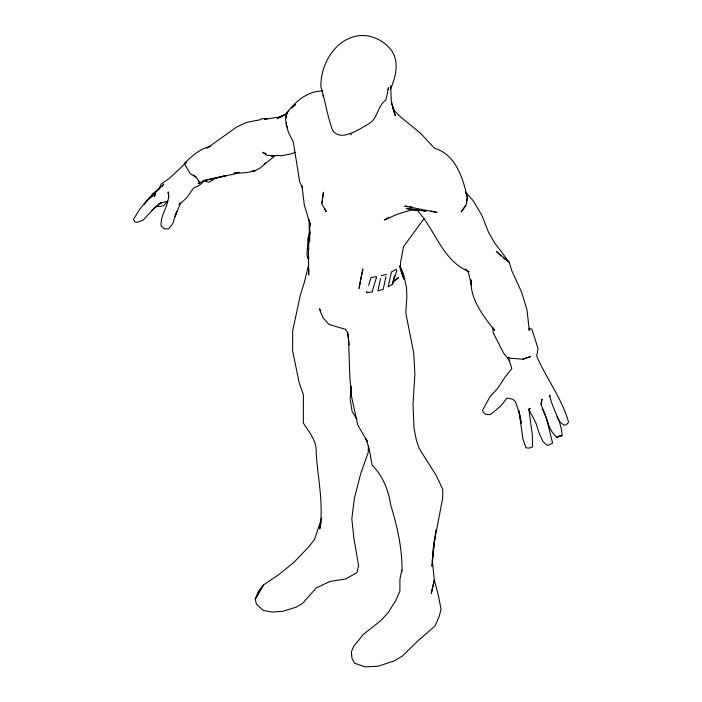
<?xml version="1.0" encoding="UTF-8"?>
<svg xmlns="http://www.w3.org/2000/svg" width="702" height="702" viewBox="0 0 702 702"><rect width="100%" height="100%" fill="white"/><g stroke="black" fill="none" stroke-linecap="round" stroke-linejoin="round"><path stroke-width="1.05" d="M368.418 445.682L368.269 452.342L360.819 473.28L354.413 498.139L351.807 518.734L353.887 538.162L358.582 565.505L356.993 572.595L345.577 579.018L330.01 581.423L316.269 587.916L302.781 603.176L296.095 607.177L282.73 611.337L272.043 612.074L263.136 610.424L256.441 604.132L255.256 599.227L258.099 591.847L263.583 584.88L278.633 574.719L293.857 562.416L308.494 547.086L314.382 539.75L321.753 518.015M309.951 230.958L309.582 241.751L309.073 219.577M308.871 269.805L308.687 274.921L308.38 248.534M308.511 245.367L309.872 226.483M286.556 122.174L286.355 125.412L288.487 132.424L293.26 141.778L299.701 181.915L302.501 187.864M308.476 244.261L309.152 233.713M432.651 555.94L432.028 566.4L434.582 538.004M432.827 553.834L433.432 546.472L442.716 497.981L442.751 489.32L436.425 475.798L419.05 448.271L416.225 439.47L414.031 428.211L413.004 404.203L414.9 373.982L413.75 353.255L405.817 312.952L406.853 296.349L406.528 287.513L403.404 273.587L399.833 265.619M308.494 244.814L308.318 237.302L306.914 254.106L307.818 258.792L309.196 257.941M351.298 386.319L350.123 399.21L352.097 411.363L356.914 419.463M322.315 202.948L322.543 200.807M322.885 197.587L323.455 192.216L321.586 203.545L326.193 211.627L324.903 208.731M435.916 529.87L432.3 560.143L434.301 580.124L438.302 594.954L441.067 609.389L439.04 616.856L435.056 625.973L418.111 640.698L402.334 656.08L393.936 660.968L378.387 666.172L365.154 666.9L354.405 663.127L351.956 658.204L351.377 651.833L353.703 646.393L363.355 634.371L380.747 620.708L387.881 612.986L395.867 600.385L399.894 591.145L399.921 579.308L401.79 570.112M309.626 234.547L310.021 232.397M536.653 356.081L538.039 348.587L531.932 329.308L529.15 328.194M366.874 291.242L366.593 292.725L372.429 291.927M320.375 525.886L319.752 528.869C323.964 503.501 317.585 477.93 316.207 452.588C316.953 441.031 309.108 432.142 303.317 423.016L303.422 394.884L299.166 382.66L292.637 351.079L292.646 330.949L300.21 295.744L304.422 282.02L308.643 264.68M320.788 523.903L321.2 521.911M380.51 278.685L377.843 290.874L383.187 289.347L385.977 276.562M540.786 404.405L541.962 399.069L541.382 405.273L546.516 418.366L552.597 443.146L548.174 445.305L546.639 444.936L542.988 441.505L539.329 433.739L535.872 422.929L528.72 409.143L530.221 408.283L528.869 409.477L532.309 434.591L532.511 446.928L529.106 448.148L526.017 447.788L522.85 438.759L519.006 410.784M466.497 201.641L467.392 197.797C463.092 178.405 455.721 154.379 434.512 148.262L420.673 133.424L401.123 117.366L394.515 110.925L391.225 103.062M392.427 284.24L396.849 270.612L395.972 269.375L391.47 271.937L388.127 286.916L392.427 284.24L394.454 275.746M322.867 90.918C307.809 90.988 295.796 101.044 287.162 112.478L285.424 118.866L286.872 116.128M288.68 111.021L287.162 112.478L285.495 118.462L286.355 125.412L287.574 127.167M368.638 285.328L370.998 277.448L376.649 276.755L372.297 291.163M549.245 396.849L549.806 395.121C551.877 409.038 561.89 420.937 561.995 435.538L556.668 437.004C547.92 429.993 547.63 417.83 542.111 408.731M390.382 89.382C396.261 76.088 400.368 58.687 388.68 47.209C380.607 38.408 367.418 33.503 355.633 36.267C333.748 41.128 320.226 65.628 320.919 87.03C325.237 100.79 327.185 114.979 331.949 128.668C333.274 133.52 338.636 135.653 343.278 135.214C351.834 134.187 359.494 129.265 366.76 124.938C378.369 119.788 376.43 107.002 385.863 99.965L388.636 87.566L387.873 89.417M155.537 194.2L154.361 196.648L155.335 192.453L163.698 184.143L162.109 186.565M465.593 205.484L461.144 211.978L466.189 205.116L467.392 197.797L465.812 192.875M203.931 180.493L201.579 183.564L197.639 186.328L193.761 187.855L186.53 198.034L179.238 204.554M424.052 218.62L403.571 246.639L400.535 262.469L400.307 267.971L403.878 279.08L399.692 266.786M144.498 204.247L152.659 193.752L159.889 188.013L151.053 196.604L159.003 188.741L161.179 183.977L169.217 178.501L186.653 162.197M238.347 172.359L234.143 173.131C245.402 173.122 258.16 172.613 265.637 162.838M166.795 201.974L163.899 205.546L160.565 206.537L157.213 206.388M157.564 205.019L151.395 211.126M179.133 204.545L180.554 203.089L175.096 216.295L176.816 211.337L172.525 224.14L168.577 228.826L164.461 228.913L161.118 226.07C160.038 213.777 170.797 204.028 168.12 191.892L168.875 197.095M291.734 108.108L295.551 104.458M293.936 106.002L295.516 104.493M287.162 112.478L288.39 111.311M394.857 280.668L398.578 277.501L392.795 282.186M155.098 194.05L145.981 201.448L139.838 209.178L133.406 219.41L134.854 221.955L137.118 222.35L143.366 220.024L153.466 208.871L161.908 202.466L158.591 203.694L167.629 201.105M264.364 164.4L275.263 155.598M206.844 148.324L236.662 127.009L246.928 122.306L259.924 119.805L261.978 118.603L267.085 118.954L264.487 119.287L278.299 117.208L286.319 114.514M273.192 155.493L271.437 156.555L273.306 155.607M200.825 182.064L198.157 183.591L205.16 180.905L203.018 180.774L236.398 173.552L239.435 172.367M389.066 217.313L384.31 220.016L396.981 214.347L410.512 210.258L418.804 209.924M287.469 112.969L277.264 118.419L282.292 116.4M295.051 152.334L292.137 153.633L281.695 155.668L267.093 155.423L262.39 152.273L266.163 153.606M522.964 359.161L530.686 356.484L523.28 359.205L509.67 358.169L508.055 357.344L511.881 368.585L504.852 377.413L497.288 388.873L490.005 396.709L482.66 410.047L483.02 411.89L485.442 414.233L490.321 414.619L500.728 406.072L506.976 398.016L512.872 399.262L515.558 401.79L519.813 415.084L521.2 423.025M381.177 275.64L386.442 274.429M210.582 146.402C200.14 148.385 191.778 156.344 184.214 163.452L190.251 173.754L196.428 177.43L199.14 182.046L198.613 180.616M251.184 171.428L255.826 170.577L253.773 170.761M508.055 357.344L509.512 357.476M413.618 209.284L406.353 208.599L425.938 211.267L421.876 210.346M416.725 209.582L418.804 209.784M407.836 206.476L404.659 206.098L437.118 212.452L430.861 211.021M409.95 206.721L412.074 206.976M469.155 271.648C442.199 260.916 435.293 229.238 416.637 209.687M503.404 258.003L505.107 259.257M506.809 260.503L509.362 262.39L511.574 270.2L521.63 292.251L526.93 309.608L529.343 330.502L528.922 329.019M193.296 175.052L196.428 177.43M500.851 256.116L496.279 251.281L509.362 262.39L494.612 242.874L488.408 231.985L481.914 215.505L473.315 200.895L465.487 191.883M320.788 310.381L319.287 308.792L323.017 317.787L328.948 324.438L345.463 329.317L347.639 332.581L349.219 344.743M465.637 268.954L468.313 272.139L471.358 285.056M509.775 360.898L503.501 353.027L493.102 332.432L492.813 327.474L494.664 330.554C483.309 315.882 470.068 299.543 471.077 279.861L471.419 283.985M556.94 416.655L560.319 422.262L564.004 425.201L566.532 424.657L568.594 422.148C561.995 398.736 546.709 379.045 537.03 356.888M350.456 133.283L351.123 134.977M392.787 108.362L395.226 115.584L391.251 100.588L390.681 85.521M322.902 95.042L323.306 96.63M309.635 221.806L310.547 225.772L304.326 205.089L301.948 185.53M518.989 411.767L521.182 422.99M347.639 332.581L348.525 339.496L349.85 377.395L351.491 396.288L357.739 424.956L367.453 441.628L365.724 438.557L369.217 448.92L372.113 465.145C382.95 475.912 388.443 490.189 390.724 505.071C397.306 526.737 402.5 549.017 401.948 571.797M308.783 249.614L308.318 237.302M360.547 279.87L359.038 288.478L362.873 268.919L360.547 279.87M434.301 580.124L431.335 593.199L434.301 580.124M259.187 591.926L255.256 599.227L263.583 584.88L259.187 591.926M214.952 178.387L209.029 182.213L203.018 180.774L225.947 175.632L214.952 178.387M561.995 435.538L556.668 437.004L561.995 435.538"/></g></svg>
